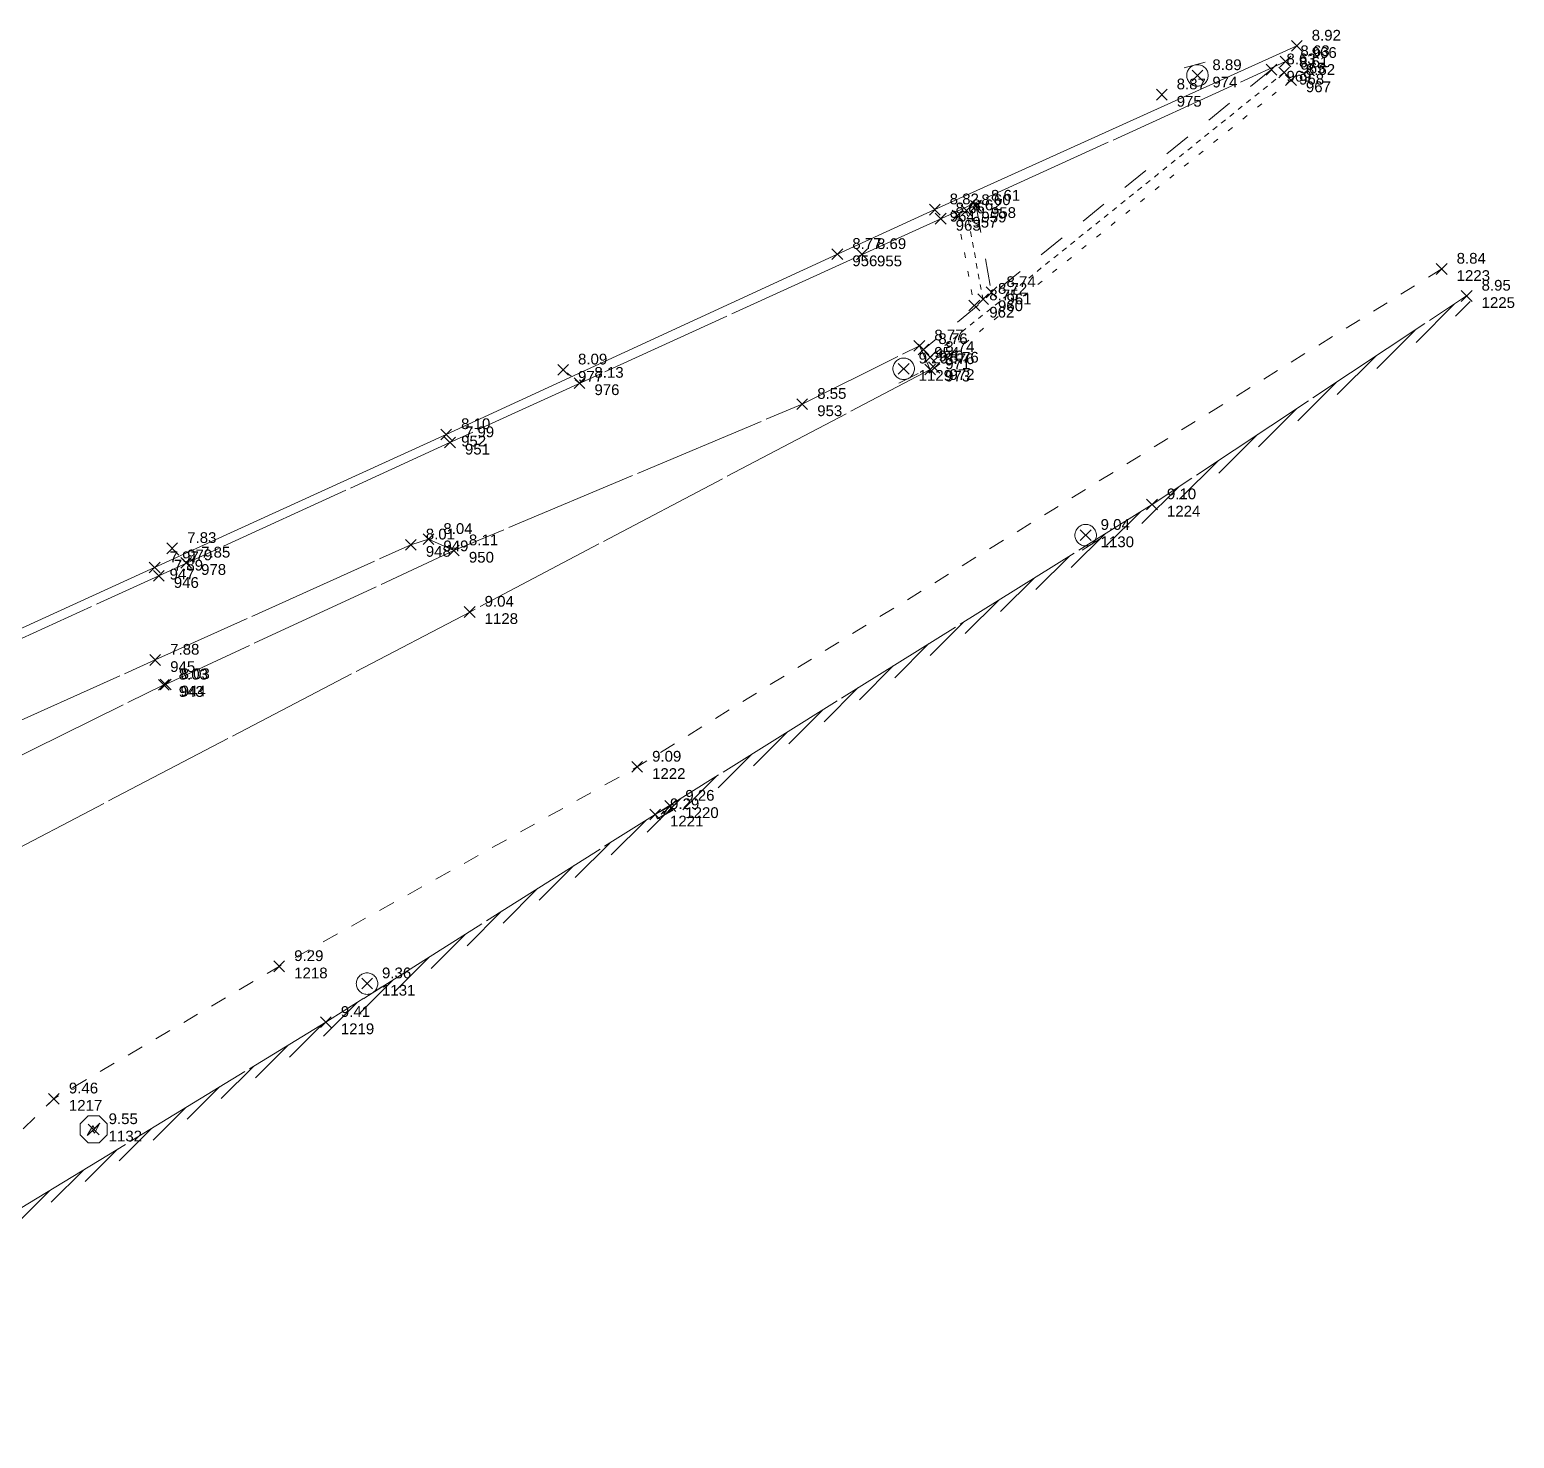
# Model space of a CAD drawing. Header units: metres. Extents: x 1232176 to 1232775, y 7198915 to 7199601.
# Drawn here: x 1232746.88 to 1232774.51, y 7199574.37 to 7199600.57 of the extents above; entities that cross this region are included whole.
import ezdxf

# ---------------------------------------------------------------- set-up
doc = ezdxf.new("R2010")
doc.units = ezdxf.units.M
doc.header["$PDMODE"] = 3
doc.header["$PDSIZE"] = 0.1
for name, pattern in [('LL_0824', [0.35, 0.1, -0.25]), ('LL_0827', [0.2, 0.1, -0.1]), ('LL_0829', [0.6, 0.3, -0.3]), ('ML_0862', [1, 0.5, -0.5]), ('SL_1144', [2.5, 2.5, 0]), ('SL_1146', [2.5, 2.5, 0]), ('Socle_Continu', [2.5, 2.5, 0])]:
    doc.linetypes.add(name, pattern=pattern)
for name, color, linetype, lineweight in [('CLOTH_SCS', 212, 'Socle_Continu', 13), ('CLOTU_SCS', 212, 'Socle_Continu', 13), ('ELECT_SCS', 1, 'Socle_Continu', 13), ('MARQU_SCS', 7, 'Socle_Continu', 13), ('MOBUR_SCS', 251, 'Socle_Continu', 13), ('SIGNV_SCS', 20, 'Socle_Continu', 13), ('SIGTA_SCI', 7, 'Socle_Continu', 13), ('SIGTM_SCI', 1, 'Socle_Continu', 13), ('SIGTO_SCI', 255, 'Socle_Continu', 13), ('VOIRI_SCS', 7, 'Socle_Continu', 13)]:
    doc.layers.add(name, color=color, linetype=linetype, lineweight=lineweight)
doc.styles.get("Standard").update_dxf_attribs({"font": 'arial.ttf'})
doc.styles.add('Style_1', font='WINGDNG2.TTF')
doc.linetypes.add('NL_0902', pattern='A,0,["U",Style_1,S=0.127,R=0,X=-0.105,Y=-0.085],1', length=1)

# ---------------------------------------------------------------- blocks, each defined once
blk = doc.blocks.new('YP_1521')
at = {"layer": 'SIGTO_SCI', "color": 7, "linetype": 'Socle_Continu'}
blk.add_point((0, 0), dxfattribs=at)
at = {"layer": 'SIGTA_SCI', "linetype": 'Socle_Continu'}
blk.add_attdef('ALT', (0.278, 0.099), '', height=0.2, dxfattribs=at)
at = {"layer": 'SIGTA_SCI', "linetype": 'Socle_Continu', "flags": 9}
blk.add_attdef('CALQUE_ALT', (1.69, -1.18), '', height=0.2, dxfattribs=at)
at = {"layer": 'SIGTM_SCI', "linetype": 'Socle_Continu'}
blk.add_attdef('MAT', (0.278, -0.223), '', height=0.2, dxfattribs=at)
at = {"layer": 'SIGTM_SCI', "linetype": 'Socle_Continu', "flags": 9}
blk.add_attdef('CALQUE_MAT', (1.69, -1.501), '', height=0.2, dxfattribs=at)
at = {"layer": 'SIGTO_SCI', "linetype": 'Socle_Continu', "flags": 9}
for tag, p in [('ID', (1.69, 0.105)), ('NATURE', (1.69, -0.216)), ('FAMILLE', (1.69, -0.538)), ('CALQUE', (1.69, -0.859)), ('PCRS', (1.69, -1.823))]:
    blk.add_attdef(tag, p, '', height=0.2, dxfattribs=at)
blk = doc.blocks.new('HP_0569')
at = {"layer": 'SIGNV_SCS', "linetype": 'Socle_Continu'}
blk.add_line((-0.2, -0.2), (0.2, -0.2), dxfattribs=at)
blk.add_circle((0, 0), 0.2, dxfattribs=at)
at = {"layer": 'SIGNV_SCS', "linetype": 'Socle_Continu', "flags": 9}
for tag, p in [('ID', (0.713, 0.595)), ('NATURE', (0.713, 0.273)), ('FAMILLE', (0.713, -0.048)), ('CALQUE', (0.713, -0.369)), ('PCRS', (0.713, -0.69))]:
    blk.add_attdef(tag, p, '', height=0.2, dxfattribs=at)
blk = doc.blocks.new('FP_0401')
at = {"layer": 'ELECT_SCS', "linetype": 'Socle_Continu', "flags": 128}
blk.add_lwpolyline([(-0.25, -0.102), (-0.25, 0.102), (-0.102, 0.25), (0.102, 0.25), (0.25, 0.102), (0.25, -0.102), (0.102, -0.25), (-0.102, -0.25)], close=True, dxfattribs=at)
blk.add_lwpolyline([(-0.119, -0.115), (-0.014, 0.066), (0.015, 0.019), (0.115, 0.117), (0.012, -0.071), (-0.016, -0.017), (-0.119, -0.115)], dxfattribs=at)
at = {"layer": 'ELECT_SCS', "linetype": 'Socle_Continu', "flags": 9}
for tag, p in [('ID', (0.777, 0.549)), ('NATURE', (0.777, 0.228)), ('FAMILLE', (0.777, -0.094)), ('CALQUE', (0.777, -0.415)), ('PCRS', (0.777, -0.736))]:
    blk.add_attdef(tag, p, '', height=0.2, dxfattribs=at)
blk = doc.blocks.new('FP_0406')
at = {"layer": 'ELECT_SCS', "linetype": 'Socle_Continu'}
blk.add_hatch(color=256, dxfattribs=at).paths.add_polyline_path([(0, 0), (0, 0.286), (1, 0.286), (0.1, 0.229)])
at = {"layer": 'ELECT_SCS', "linetype": 'Socle_Continu', "flags": 128}
blk.add_lwpolyline([(0, 0.286), (0, 0), (1, 0), (1, 0.286)], close=True, dxfattribs=at)
at = {"layer": 'ELECT_SCS', "linetype": 'Socle_Continu'}
blk.add_lwpolyline([(0, 0), (0, 0.286), (1, 0.286), (0.1, 0.229)], close=True, dxfattribs=at)
at = {"layer": 'ELECT_SCS', "linetype": 'Socle_Continu', "flags": 128}
blk.add_lwpolyline([(0.689, 0.161), (0.466, 0.074), (0.473, 0.136), (0.314, 0.12), (0.54, 0.215), (0.526, 0.147), (0.689, 0.161)], dxfattribs=at)
at = {"layer": 'ELECT_SCS', "linetype": 'Socle_Continu', "flags": 9}
for tag, p in [('ID', (1.244, 0.678)), ('NATURE', (1.244, 0.357)), ('FAMILLE', (1.244, 0.035)), ('CALQUE', (1.244, -0.286)), ('PCRS', (1.244, -0.607))]:
    blk.add_attdef(tag, p, '', height=0.2, dxfattribs=at)

msp = doc.modelspace()

# ---------------------------------------------------------------- hatches: boundary and pattern name
at = {"layer": 'CLOTH_SCS', "linetype": 'Socle_Continu'}
h = msp.add_hatch(dxfattribs=at)
h.set_pattern_fill('SL_1144', color=256, pattern_type=2)
h.set_pattern_definition([(45, (0, 0), (-0.1237436867076, 0.1237436867076), [])])
h.paths.add_polyline_path([(1232767.874, 7199591.57), (1232773.731, 7199595.452), (1232773.621, 7199595.619), (1232767.766, 7199591.738), (1232758.519, 7199585.972), (1232752.393, 7199582.107), (1232744.31, 7199577.18), (1232744.414, 7199577.01), (1232752.498, 7199581.937), (1232758.626, 7199585.803)])
h.paths.add_polyline_path([(1232758.677, 7199586.005), (1232758.633, 7199585.975), (1232758.682, 7199586.035), (1232758.69, 7199586.016), (1232758.733, 7199586.045), (1232758.683, 7199585.983)], flags=16)
h.paths.add_polyline_path([(1232758.803, 7199586.129), (1232758.847, 7199586.048), (1232758.564, 7199585.891), (1232758.81, 7199586.048)], flags=16)

# ---------------------------------------------------------------- linework, layer by layer
at = {"layer": 'CLOTU_SCS', "linetype": 'SL_1146', "flags": 128}
for points in [[(1232729.27, 7199581.721), (1232729.365, 7199581.536), (1232729.602, 7199581.464), (1232738.411, 7199585.461), (1232738.411, 7199585.461), (1232749.285, 7199590.411), (1232754.702, 7199592.892), (1232754.702, 7199592.892), (1232762.37, 7199596.393), (1232763.834, 7199597.057), (1232770.25, 7199599.982)], [(1232724.371, 7199583.127), (1232726.71, 7199577.538), (1232727.117, 7199576.675), (1232727.464, 7199576.167), (1232727.871, 7199575.867), (1232728.174, 7199575.741), (1232728.441, 7199575.855), (1232736.469, 7199580.104), (1232743.077, 7199583.464), (1232755.069, 7199589.739), (1232763.638, 7199594.252), (1232763.437, 7199594.693), (1232761.258, 7199593.606)], [(1232715.147, 7199574.365), (1232722.509, 7199577.249), (1232728.199, 7199579.66), (1232730.697, 7199580.729), (1232739.107, 7199584.409), (1232743.068, 7199586.087), (1232749.217, 7199588.846), (1232753.974, 7199590.99), (1232754.301, 7199591.092), (1232754.776, 7199590.881)]]:
    msp.add_lwpolyline(points, dxfattribs=at)
at = {"layer": 'CLOTU_SCS', "linetype": 'SL_1144', "flags": 128}
for points in [[(1232744.31, 7199577.18), (1232752.393, 7199582.107), (1232758.519, 7199585.972), (1232767.766, 7199591.738), (1232773.621, 7199595.619)], [(1232727.484, 7199578.205), (1232728.608, 7199578.738), (1232739.362, 7199583.646), (1232743.838, 7199585.653), (1232749.376, 7199588.383), (1232749.411, 7199588.392), (1232754.776, 7199590.881), (1232761.258, 7199593.606)]]:
    msp.add_lwpolyline(points, dxfattribs=at)
at = {"layer": 'MARQU_SCS', "linetype": 'ML_0862', "flags": 128}
for points in [[(1232769.99, 7199599.83), (1232763.513, 7199594.625)], [(1232764.491, 7199597.293), (1232764.78, 7199595.686)]]:
    msp.add_lwpolyline(points, dxfattribs=at)
at = {"layer": 'MOBUR_SCS', "linetype": 'NL_0902', "flags": 128}
msp.add_lwpolyline([(1232729.513, 7199581.616), (1232738.287, 7199585.578), (1232749.206, 7199590.567), (1232754.631, 7199593.043), (1232761.911, 7199596.396), (1232763.723, 7199597.225), (1232770.46, 7199600.271)], dxfattribs=at)
at = {"layer": 'VOIRI_SCS', "linetype": 'LL_0827', "flags": 128}
for points in [[(1232770.225, 7199599.775), (1232763.64, 7199594.478)], [(1232764.313, 7199597.211), (1232764.622, 7199595.56)], [(1232757.112, 7199593.998), (1232756.807, 7199594.246)], [(1232749.792, 7199590.653), (1232749.534, 7199590.924)]]:
    msp.add_lwpolyline(points, dxfattribs=at)
at = {"layer": 'VOIRI_SCS', "linetype": 'LL_0824', "flags": 128}
for points in [[(1232770.352, 7199599.633), (1232763.719, 7199594.28)], [(1232764.145, 7199597.114), (1232764.46, 7199595.44)]]:
    msp.add_lwpolyline(points, dxfattribs=at)
at = {"layer": 'VOIRI_SCS', "linetype": 'LL_0829', "flags": 128}
msp.add_lwpolyline([(1232738.653, 7199575.107), (1232738.589, 7199575.273), (1232739.289, 7199575.789), (1232739.65, 7199575.368), (1232745.415, 7199578.797), (1232747.332, 7199580.683), (1232751.525, 7199583.146), (1232758.185, 7199586.856), (1232773.157, 7199596.121)], dxfattribs=at)

# ---------------------------------------------------------------- block references
at = {"layer": 'ELECT_SCS', "linetype": 'Socle_Continu', "xscale": 0.323550785435374, "yscale": 0.323550785435374, "rotation": 208.8703923240664}
msp.add_blockref('FP_0406', (1232758.803, 7199586.129), dxfattribs=at)
at = {"layer": 'ELECT_SCS', "linetype": 'Socle_Continu'}
msp.add_blockref('FP_0401', (1232748.072, 7199580.112), dxfattribs=at)
at = {"layer": 'SIGNV_SCS', "linetype": 'Socle_Continu'}
for p, rotation in [((1232768.612, 7199599.722), 195.029547095909), ((1232763.145, 7199594.264), 26.49557135578461), ((1232766.532, 7199591.168), 31.94554389564218), ((1232753.159, 7199582.825), 32.24800109199228)]:
    msp.add_blockref('HP_0569', p, dxfattribs=dict(at, rotation=rotation))
at = {"layer": 'SIGTO_SCI', "linetype": 'Socle_Continu'}
for p, values in [((1232770.46, 7199600.271), {'ALT': '8.92', 'MAT': '966'}), ((1232770.25, 7199599.982), {'ALT': '8.63', 'MAT': '965'}), ((1232768.612, 7199599.722), {'ALT': '8.89', 'MAT': '974'}), ((1232769.99, 7199599.83), {'ALT': '8.63', 'MAT': '969'}), ((1232770.225, 7199599.775), {'ALT': '8.61', 'MAT': '968'}), ((1232770.352, 7199599.633), {'ALT': '8.62', 'MAT': '967'}), ((1232767.947, 7199599.364), {'ALT': '8.87', 'MAT': '975'}), ((1232763.723, 7199597.225), {'ALT': '8.82', 'MAT': '964'}), ((1232764.313, 7199597.211), {'ALT': '8.60', 'MAT': '959'}), ((1232764.491, 7199597.293), {'ALT': '8.61', 'MAT': '958'}), ((1232763.834, 7199597.057), {'ALT': '8.66', 'MAT': '963'}), ((1232764.145, 7199597.114), {'ALT': '8.62', 'MAT': '957'}), ((1232761.911, 7199596.396), {'ALT': '8.77', 'MAT': '956'}), ((1232762.37, 7199596.393), {'ALT': '8.69', 'MAT': '955'}), ((1232773.157, 7199596.121), {'ALT': '8.84', 'MAT': '1223'}), ((1232764.622, 7199595.56), {'ALT': '8.72', 'MAT': '960'}), ((1232764.78, 7199595.686), {'ALT': '8.74', 'MAT': '961'}), ((1232773.621, 7199595.619), {'ALT': '8.95', 'MAT': '1225'}), ((1232764.46, 7199595.44), {'ALT': '8.75', 'MAT': '962'}), ((1232763.437, 7199594.693), {'ALT': '8.77', 'MAT': '954'}), ((1232763.513, 7199594.625), {'ALT': '8.76', 'MAT': '970'}), ((1232763.64, 7199594.478), {'ALT': '8.74', 'MAT': '971'}), ((1232756.807, 7199594.246), {'ALT': '8.09', 'MAT': '977'}), ((1232763.145, 7199594.264), {'ALT': '9.26', 'MAT': '1129'}), ((1232763.638, 7199594.252), {'ALT': '8.76', 'MAT': '973'}), ((1232763.719, 7199594.28), {'ALT': '8.76', 'MAT': '972'}), ((1232757.112, 7199593.998), {'ALT': '8.13', 'MAT': '976'}), ((1232761.258, 7199593.606), {'ALT': '8.55', 'MAT': '953'}), ((1232754.631, 7199593.043), {'ALT': '8.10', 'MAT': '952'}), ((1232754.702, 7199592.892), {'ALT': '7.99', 'MAT': '951'}), ((1232767.766, 7199591.738), {'ALT': '9.10', 'MAT': '1224'}), ((1232754.301, 7199591.092), {'ALT': '8.04', 'MAT': '949'}), ((1232766.532, 7199591.168), {'ALT': '9.04', 'MAT': '1130'}), ((1232749.534, 7199590.924), {'ALT': '7.83', 'MAT': '979'}), ((1232753.974, 7199590.99), {'ALT': '8.01', 'MAT': '948'}), ((1232754.776, 7199590.881), {'ALT': '8.11', 'MAT': '950'}), ((1232749.206, 7199590.567), {'ALT': '7.97', 'MAT': '947'}), ((1232749.792, 7199590.653), {'ALT': '7.85', 'MAT': '978'}), ((1232749.285, 7199590.411), {'ALT': '7.89', 'MAT': '946'}), ((1232755.069, 7199589.739), {'ALT': '9.04', 'MAT': '1128'}), ((1232749.217, 7199588.846), {'ALT': '7.88', 'MAT': '945'}), ((1232749.376, 7199588.383), {'ALT': '8.03', 'MAT': '943'}), ((1232749.411, 7199588.392), {'ALT': '8.03', 'MAT': '944'}), ((1232758.185, 7199586.856), {'ALT': '9.09', 'MAT': '1222'}), ((1232758.803, 7199586.129), {'ALT': '9.26', 'MAT': '1220'}), ((1232758.519, 7199585.972), {'ALT': '9.29', 'MAT': '1221'}), ((1232751.525, 7199583.146), {'ALT': '9.29', 'MAT': '1218'}), ((1232753.159, 7199582.825), {'ALT': '9.36', 'MAT': '1131'}), ((1232752.393, 7199582.107), {'ALT': '9.41', 'MAT': '1219'}), ((1232747.332, 7199580.683), {'ALT': '9.46', 'MAT': '1217'}), ((1232748.072, 7199580.112), {'ALT': '9.55', 'MAT': '1132'})]:
    msp.add_blockref('YP_1521', p, dxfattribs=at).add_auto_attribs(values)

doc.saveas('drawing.dxf')
